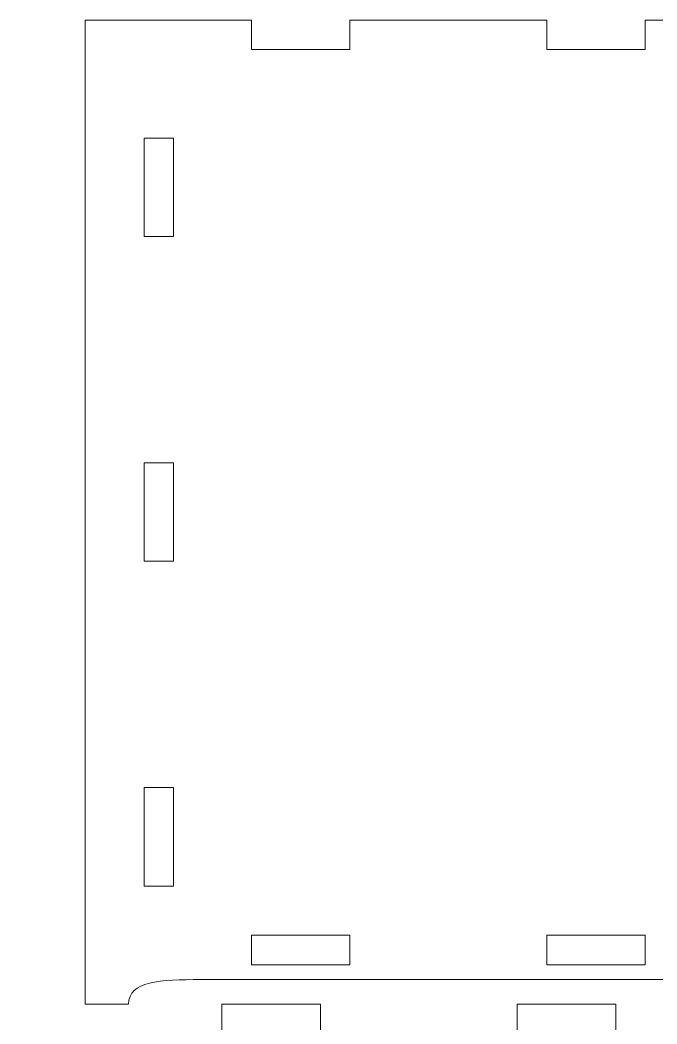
# Model space of a CAD drawing. Header units: millimetres. Extents: x -237 to 237, y -201 to 201.
# Drawn here: x -237 to -107.6, y -3.2 to 200.8 of the extents above; entities that cross this region are included whole.
import ezdxf

# ---------------------------------------------------------------- set-up
doc = ezdxf.new("R2010")
doc.units = ezdxf.units.MM
doc.header["$MEASUREMENT"] = 0
doc.layers.add('Layer 1', color=7, linetype='Continuous')

msp = doc.modelspace()

# ---------------------------------------------------------------- linework, layer by layer
at = {"layer": 'Layer 1', "color": 240, "lineweight": 9}
for points, knots in [([(-69, 200.7738), (-69, 200.7738), (-69, 176.7738), (-69, 176.7738), (-69, 176.7738), (-69, 176.7738), (-75, 176.7738), (-75, 176.7738), (-75, 176.7738), (-75, 176.7738), (-75, 156.7738), (-75, 156.7738), (-75, 156.7738), (-75, 156.7738), (-69, 156.7738), (-69, 156.7738), (-69, 156.7738), (-69, 156.7738), (-69, 110.7738), (-69, 110.7738), (-69, 110.7738), (-69, 110.7738), (-75, 110.7738), (-75, 110.7738), (-75, 110.7738), (-75, 110.7738), (-75, 90.7738), (-75, 90.7738), (-75, 90.7738), (-75, 90.7738), (-69, 90.7738), (-69, 90.7738), (-69, 90.7738), (-69, 90.7738), (-69, 44.7738), (-69, 44.7738), (-69, 44.7738), (-69, 44.7738), (-75, 44.7738), (-75, 44.7738), (-75, 44.7738), (-75, 44.7738), (-75, 24.7738), (-75, 24.7738), (-75, 24.7738), (-75, 24.7738), (-69, 24.7738), (-69, 24.7738), (-69, 24.7738), (-69, 24.7738), (-69, 0.7738), (-69, 0.7738), (-69, 0.7738), (-69, 0.7738), (-77.8507, 0.7738), (-77.8507, 0.7738), (-77.8507, 0.7738), (-77.8507, 5.4823), (-84.2523, 5.7613), (-92.5286, 5.7738), (-92.5286, 5.7738), (-92.5286, 5.7738), (-94.989, 5.7738), (-94.989, 5.7738), (-94.989, 5.7738), (-94.989, 5.7738), (-94.9891, 5.7738), (-94.9891, 5.7738), (-94.9891, 5.7738), (-100.7019, 5.7738), (-106.4146, 5.7738), (-112.1274, 5.7738), (-112.1274, 5.7738), (-112.1274, 5.7738), (-129.2657, 5.7738), (-129.2657, 5.7738), (-129.2657, 5.7738), (-129.2657, 5.7738), (-146.404, 5.7738), (-146.404, 5.7738), (-146.404, 5.7738), (-146.404, 5.7738), (-163.5424, 5.7738), (-163.5424, 5.7738), (-163.5424, 5.7738), (-163.5424, 5.7738), (-180.6807, 5.7738), (-180.6807, 5.7738), (-180.6807, 5.7738), (-180.6807, 5.7738), (-197.8189, 5.7738), (-197.8189, 5.7738), (-197.8189, 5.7738), (-197.8189, 5.7738), (-197.819, 5.7738), (-197.819, 5.7738), (-197.819, 5.7738), (-197.819, 5.7738), (-200.2794, 5.7738), (-200.2794, 5.7738), (-200.2794, 5.7738), (-208.5557, 5.7613), (-214.9573, 5.4823), (-214.9573, 0.7738), (-214.9573, 0.7738), (-214.9573, 0.7738), (-223.808, 0.7738), (-223.808, 0.7738), (-223.808, 0.7738), (-223.808, 0.7738), (-223.808, 200.7738), (-223.808, 200.7738), (-223.808, 200.7738), (-223.808, 200.7738), (-190, 200.7738), (-190, 200.7738), (-190, 200.7738), (-190, 200.7738), (-190, 194.7738), (-190, 194.7738), (-190, 194.7738), (-190, 194.7738), (-170, 194.7738), (-170, 194.7738), (-170, 194.7738), (-170, 194.7738), (-170, 200.7738), (-170, 200.7738), (-170, 200.7738), (-170, 200.7738), (-130, 200.7738), (-130, 200.7738), (-130, 200.7738), (-130, 200.7738), (-130, 194.7738), (-130, 194.7738), (-130, 194.7738), (-130, 194.7738), (-110, 194.7738), (-110, 194.7738), (-110, 194.7738), (-110, 194.7738), (-110, 200.7738), (-110, 200.7738), (-110, 200.7738), (-110, 200.7738), (-69, 200.7738), (-69, 200.7738)], [0, 0, 0, 0, 0.02631579, 0.02631579, 0.02631579, 0.02631579, 0.05263158, 0.05263158, 0.05263158, 0.05263158, 0.07894737, 0.07894737, 0.07894737, 0.07894737, 0.10526316, 0.10526316, 0.10526316, 0.10526316, 0.13157895, 0.13157895, 0.13157895, 0.13157895, 0.15789474, 0.15789474, 0.15789474, 0.15789474, 0.18421053, 0.18421053, 0.18421053, 0.18421053, 0.21052632, 0.21052632, 0.21052632, 0.21052632, 0.23684211, 0.23684211, 0.23684211, 0.23684211, 0.26315789, 0.26315789, 0.26315789, 0.26315789, 0.28947368, 0.28947368, 0.28947368, 0.28947368, 0.31578947, 0.31578947, 0.31578947, 0.31578947, 0.34210526, 0.34210526, 0.34210526, 0.34210526, 0.36842105, 0.36842105, 0.36842105, 0.36842105, 0.39473684, 0.39473684, 0.39473684, 0.39473684, 0.42105263, 0.42105263, 0.42105263, 0.42105263, 0.44736842, 0.44736842, 0.44736842, 0.44736842, 0.47368421, 0.47368421, 0.47368421, 0.47368421, 0.5, 0.5, 0.5, 0.5, 0.52631579, 0.52631579, 0.52631579, 0.52631579, 0.55263158, 0.55263158, 0.55263158, 0.55263158, 0.57894737, 0.57894737, 0.57894737, 0.57894737, 0.60526316, 0.60526316, 0.60526316, 0.60526316, 0.63157895, 0.63157895, 0.63157895, 0.63157895, 0.65789474, 0.65789474, 0.65789474, 0.65789474, 0.68421053, 0.68421053, 0.68421053, 0.68421053, 0.71052632, 0.71052632, 0.71052632, 0.71052632, 0.73684211, 0.73684211, 0.73684211, 0.73684211, 0.76315789, 0.76315789, 0.76315789, 0.76315789, 0.78947368, 0.78947368, 0.78947368, 0.78947368, 0.81578947, 0.81578947, 0.81578947, 0.81578947, 0.84210526, 0.84210526, 0.84210526, 0.84210526, 0.86842105, 0.86842105, 0.86842105, 0.86842105, 0.89473684, 0.89473684, 0.89473684, 0.89473684, 0.92105263, 0.92105263, 0.92105263, 0.92105263, 0.94736842, 0.94736842, 0.94736842, 0.94736842, 1, 1, 1, 1]), ([(-211.8209, 156.7738), (-211.8209, 156.7738), (-211.8209, 176.7738), (-211.8209, 176.7738), (-211.8209, 176.7738), (-211.8209, 176.7738), (-205.8209, 176.7738), (-205.8209, 176.7738), (-205.8209, 176.7738), (-205.8209, 176.7738), (-205.8209, 156.7738), (-205.8209, 156.7738), (-205.8209, 156.7738), (-205.8209, 156.7738), (-211.8209, 156.7738), (-211.8209, 156.7738)], [0, 0, 0, 0, 0.2, 0.2, 0.2, 0.2, 0.4, 0.4, 0.4, 0.4, 0.6, 0.6, 0.6, 0.6, 1, 1, 1, 1]), ([(-211.8209, 90.7738), (-211.8209, 90.7738), (-211.8209, 110.7738), (-211.8209, 110.7738), (-211.8209, 110.7738), (-211.8209, 110.7738), (-205.8209, 110.7738), (-205.8209, 110.7738), (-205.8209, 110.7738), (-205.8209, 110.7738), (-205.8209, 90.7738), (-205.8209, 90.7738), (-205.8209, 90.7738), (-205.8209, 90.7738), (-211.8209, 90.7738), (-211.8209, 90.7738)], [0, 0, 0, 0, 0.2, 0.2, 0.2, 0.2, 0.4, 0.4, 0.4, 0.4, 0.6, 0.6, 0.6, 0.6, 1, 1, 1, 1]), ([(-211.8209, 24.7738), (-211.8209, 24.7738), (-211.8209, 44.7738), (-211.8209, 44.7738), (-211.8209, 44.7738), (-211.8209, 44.7738), (-205.8209, 44.7738), (-205.8209, 44.7738), (-205.8209, 44.7738), (-205.8209, 44.7738), (-205.8209, 24.7738), (-205.8209, 24.7738), (-205.8209, 24.7738), (-205.8209, 24.7738), (-211.8209, 24.7738), (-211.8209, 24.7738)], [0, 0, 0, 0, 0.2, 0.2, 0.2, 0.2, 0.4, 0.4, 0.4, 0.4, 0.6, 0.6, 0.6, 0.6, 1, 1, 1, 1]), ([(-170, 8.7738), (-170, 8.7738), (-190, 8.7738), (-190, 8.7738), (-190, 8.7738), (-190, 8.7738), (-190, 14.7738), (-190, 14.7738), (-190, 14.7738), (-190, 14.7738), (-170, 14.7738), (-170, 14.7738), (-170, 14.7738), (-170, 14.7738), (-170, 8.7738), (-170, 8.7738)], [0, 0, 0, 0, 0.2, 0.2, 0.2, 0.2, 0.4, 0.4, 0.4, 0.4, 0.6, 0.6, 0.6, 0.6, 1, 1, 1, 1]), ([(-110, 8.7738), (-110, 8.7738), (-130, 8.7738), (-130, 8.7738), (-130, 8.7738), (-130, 8.7738), (-130, 14.7738), (-130, 14.7738), (-130, 14.7738), (-130, 14.7738), (-110, 14.7738), (-110, 14.7738), (-110, 14.7738), (-110, 14.7738), (-110, 8.7738), (-110, 8.7738)], [0, 0, 0, 0, 0.2, 0.2, 0.2, 0.2, 0.4, 0.4, 0.4, 0.4, 0.6, 0.6, 0.6, 0.6, 1, 1, 1, 1]), ([(-231, -5.2262), (-231, -5.2262), (-196, -5.2262), (-196, -5.2262), (-196, -5.2262), (-196, -5.2262), (-196, 0.7738), (-196, 0.7738), (-196, 0.7738), (-196, 0.7738), (-176, 0.7738), (-176, 0.7738), (-176, 0.7738), (-176, 0.7738), (-176, -5.2262), (-176, -5.2262), (-176, -5.2262), (-176, -5.2262), (-136, -5.2262), (-136, -5.2262), (-136, -5.2262), (-136, -5.2262), (-136, 0.7738), (-136, 0.7738), (-136, 0.7738), (-136, 0.7738), (-116, 0.7738), (-116, 0.7738), (-116, 0.7738), (-116, 0.7738), (-116, -5.2262), (-116, -5.2262), (-116, -5.2262), (-116, -5.2262), (-81, -5.2262), (-81, -5.2262), (-81, -5.2262), (-81, -5.2262), (-81, -40.2262), (-81, -40.2262), (-81, -40.2262), (-81, -40.2262), (-75, -40.2262), (-75, -40.2262), (-75, -40.2262), (-75, -40.2262), (-75, -60.2262), (-75, -60.2262), (-75, -60.2262), (-75, -60.2262), (-81, -60.2262), (-81, -60.2262), (-81, -60.2262), (-81, -60.2262), (-81, -100.2262), (-81, -100.2262), (-81, -100.2262), (-81, -100.2262), (-75, -100.2262), (-75, -100.2262), (-75, -100.2262), (-75, -100.2262), (-75, -120.2262), (-75, -120.2262), (-75, -120.2262), (-75, -120.2262), (-81, -120.2262), (-81, -120.2262), (-81, -120.2262), (-81, -120.2262), (-81, -155.2262), (-81, -155.2262), (-81, -155.2262), (-136.0682, -155.2262), (-175.9318, -155.2262), (-231, -155.2262), (-231, -155.2262), (-231, -155.2262), (-231, -120.2262), (-231, -120.2262), (-231, -120.2262), (-231, -120.2262), (-237, -120.2262), (-237, -120.2262), (-237, -120.2262), (-237, -120.2262), (-237, -100.2262), (-237, -100.2262), (-237, -100.2262), (-237, -100.2262), (-231, -100.2262), (-231, -100.2262), (-231, -100.2262), (-231, -100.2262), (-231, -60.2262), (-231, -60.2262), (-231, -60.2262), (-231, -60.2262), (-237, -60.2262), (-237, -60.2262), (-237, -60.2262), (-237, -60.2262), (-237, -40.2262), (-237, -40.2262), (-237, -40.2262), (-237, -40.2262), (-231, -40.2262), (-231, -40.2262), (-231, -40.2262), (-231, -40.2262), (-231, -5.2262), (-231, -5.2262)], [0, 0, 0, 0, 0.03448276, 0.03448276, 0.03448276, 0.03448276, 0.06896552, 0.06896552, 0.06896552, 0.06896552, 0.10344828, 0.10344828, 0.10344828, 0.10344828, 0.13793103, 0.13793103, 0.13793103, 0.13793103, 0.17241379, 0.17241379, 0.17241379, 0.17241379, 0.20689655, 0.20689655, 0.20689655, 0.20689655, 0.24137931, 0.24137931, 0.24137931, 0.24137931, 0.27586207, 0.27586207, 0.27586207, 0.27586207, 0.31034483, 0.31034483, 0.31034483, 0.31034483, 0.34482759, 0.34482759, 0.34482759, 0.34482759, 0.37931034, 0.37931034, 0.37931034, 0.37931034, 0.4137931, 0.4137931, 0.4137931, 0.4137931, 0.44827586, 0.44827586, 0.44827586, 0.44827586, 0.48275862, 0.48275862, 0.48275862, 0.48275862, 0.51724138, 0.51724138, 0.51724138, 0.51724138, 0.55172414, 0.55172414, 0.55172414, 0.55172414, 0.5862069, 0.5862069, 0.5862069, 0.5862069, 0.62068966, 0.62068966, 0.62068966, 0.62068966, 0.65517241, 0.65517241, 0.65517241, 0.65517241, 0.68965517, 0.68965517, 0.68965517, 0.68965517, 0.72413793, 0.72413793, 0.72413793, 0.72413793, 0.75862069, 0.75862069, 0.75862069, 0.75862069, 0.79310345, 0.79310345, 0.79310345, 0.79310345, 0.82758621, 0.82758621, 0.82758621, 0.82758621, 0.86206897, 0.86206897, 0.86206897, 0.86206897, 0.89655172, 0.89655172, 0.89655172, 0.89655172, 0.93103448, 0.93103448, 0.93103448, 0.93103448, 1, 1, 1, 1])]:
    msp.add_open_spline(points, degree=3, knots=knots, dxfattribs=at)

doc.saveas('drawing.dxf')
